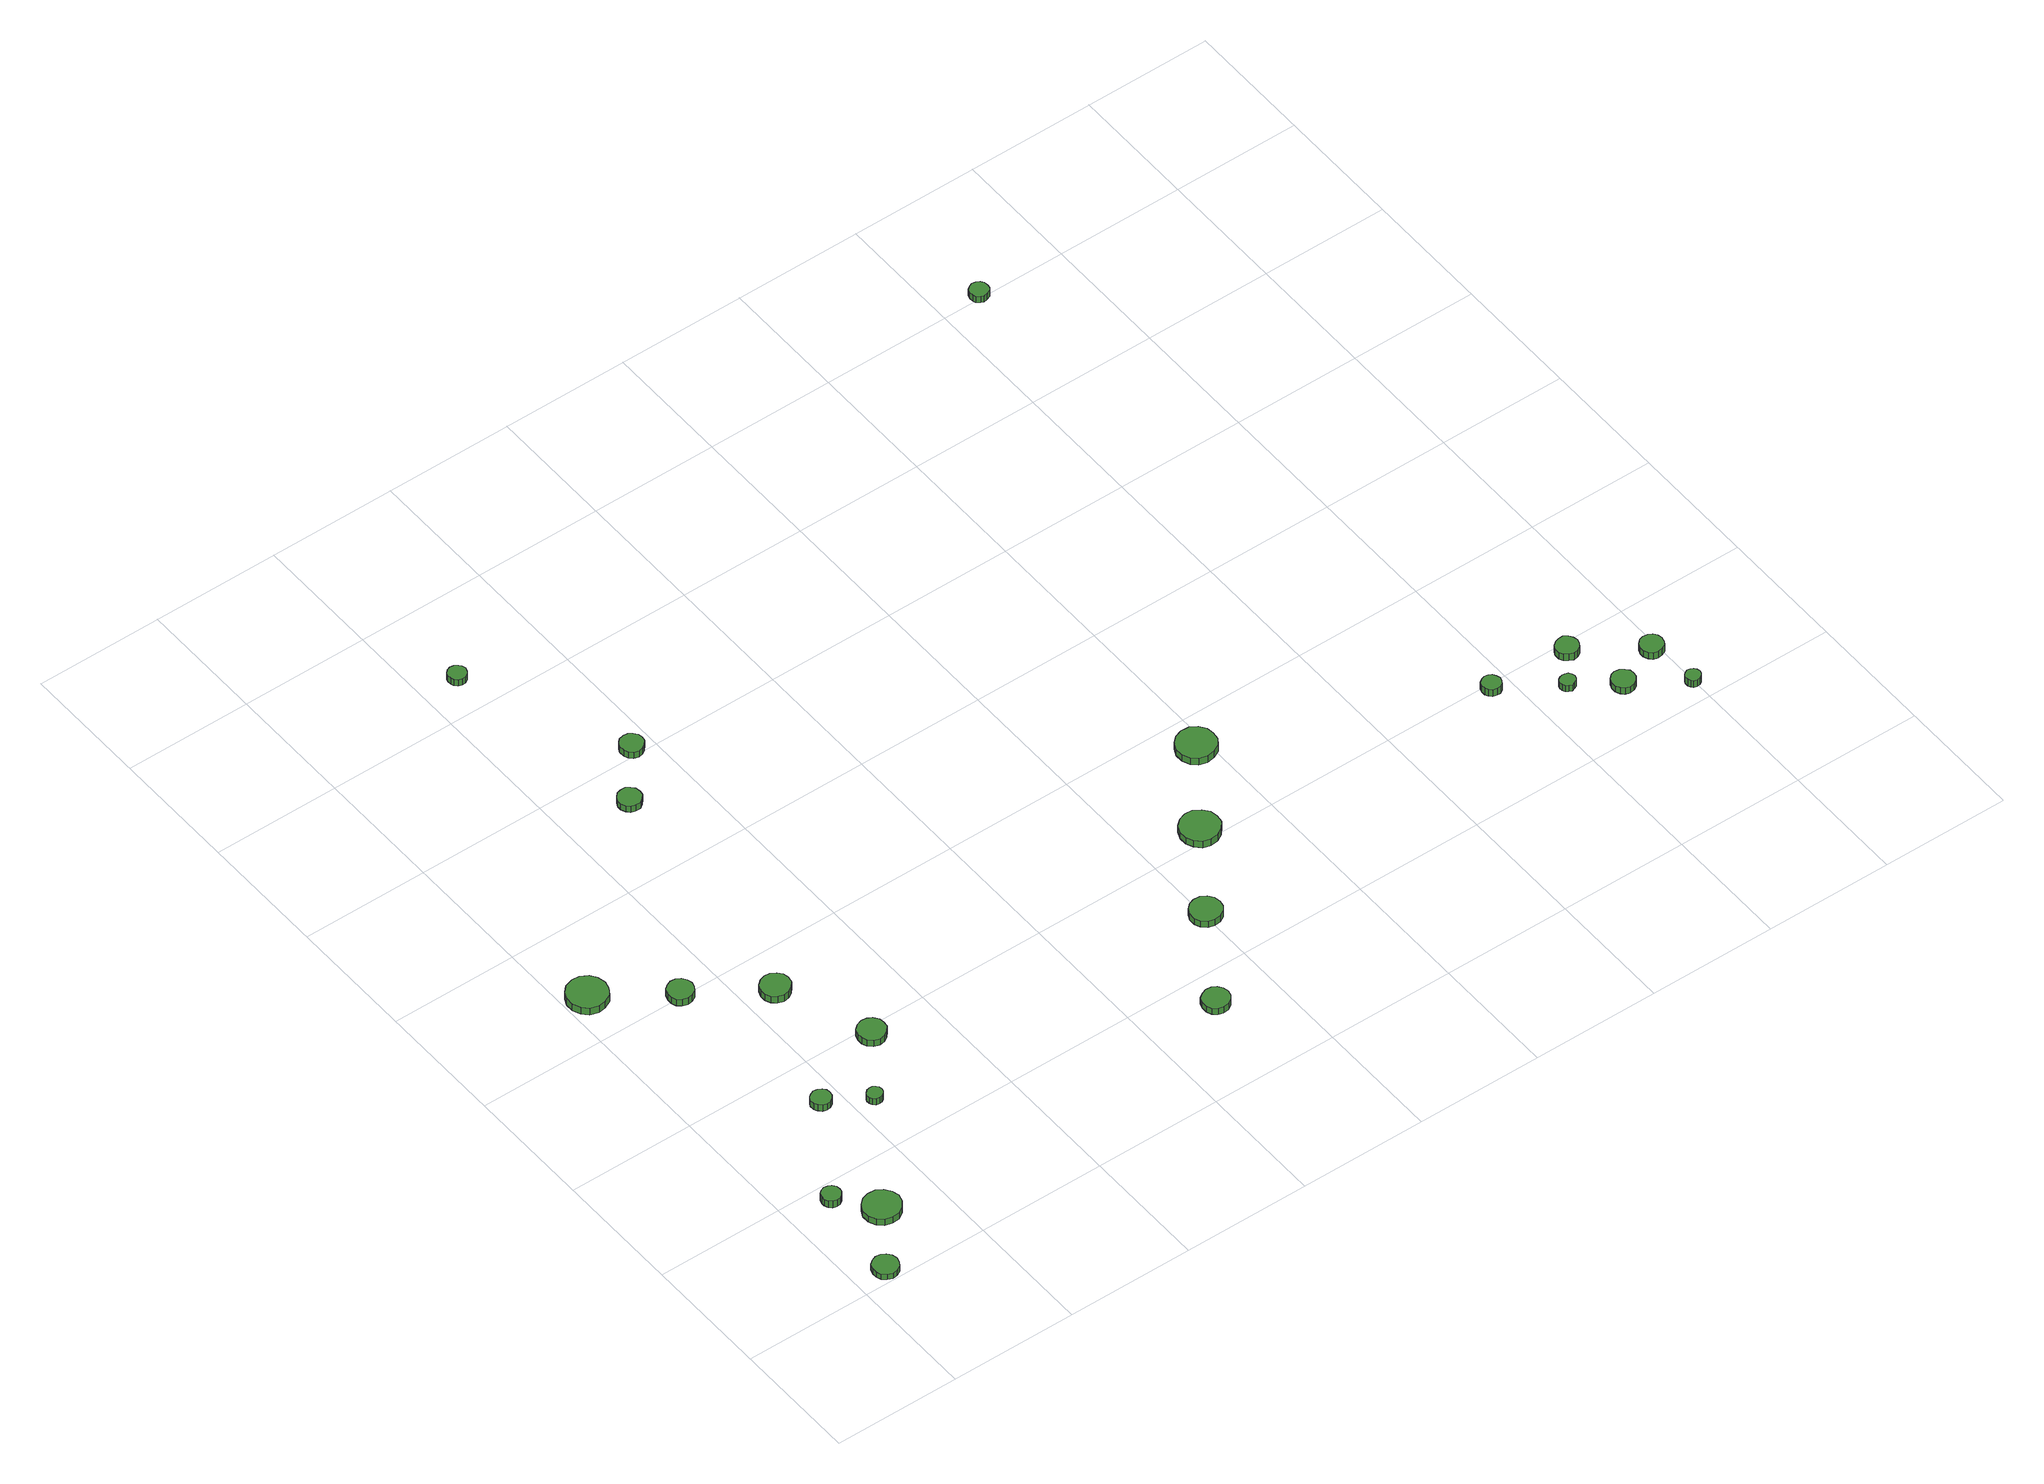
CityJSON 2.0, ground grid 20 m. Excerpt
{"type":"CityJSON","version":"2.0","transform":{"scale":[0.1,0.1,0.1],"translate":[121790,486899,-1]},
"CityObjects":{
"tree1":{"type":"SolitaryVegetationObject","attributes":{"function":"something"},"geometry":[{"type":"MultiSurface","lod":"1","boundaries":[[[0,1,2,3,4,5,6,7,8,9,10,11,12,13,14]],[[15,16,17,18,19,20,21,22,23,24,25,26,27,28,29]],[[0,29,28,1]],[[1,28,27,2]],[[2,27,26,3]],[[3,26,25,4]],[[4,25,24,5]],[[5,24,23,6]],[[6,23,22,7]],[[7,22,21,8]],[[8,21,20,9]],[[9,20,19,10]],[[10,19,18,11]],[[11,18,17,12]],[[12,17,16,13]],[[13,16,15,14]],[[14,15,29,0]]]}]},
"tree2":{"type":"SolitaryVegetationObject","attributes":{"function":"something"},"geometry":[{"type":"MultiSurface","lod":"1","boundaries":[[[30,31,32,33,34,35,36,37,38,39,40,41,42,43,44]],[[45,46,47,48,49,50,51,52,53,54,55,56,57,58,59]],[[30,59,58,31]],[[31,58,57,32]],[[32,57,56,33]],[[33,56,55,34]],[[34,55,54,35]],[[35,54,53,36]],[[36,53,52,37]],[[37,52,51,38]],[[38,51,50,39]],[[39,50,49,40]],[[40,49,48,41]],[[41,48,47,42]],[[42,47,46,43]],[[43,46,45,44]],[[44,45,59,30]]]}]},
"tree3":{"type":"SolitaryVegetationObject","attributes":{"function":"something"},"geometry":[{"type":"MultiSurface","lod":"1","boundaries":[[[60,61,62,63,64,65,66,67,68,69,70,71,72,73,74]],[[75,76,77,78,79,80,81,82,83,84,85,86,87,88,89]],[[60,89,88,61]],[[61,88,87,62]],[[62,87,86,63]],[[63,86,85,64]],[[64,85,84,65]],[[65,84,83,66]],[[66,83,82,67]],[[67,82,81,68]],[[68,81,80,69]],[[69,80,79,70]],[[70,79,78,71]],[[71,78,77,72]],[[72,77,76,73]],[[73,76,75,74]],[[74,75,89,60]]]}]},
"tree4":{"type":"SolitaryVegetationObject","attributes":{"function":"something"},"geometry":[{"type":"MultiSurface","lod":"1","boundaries":[[[90,91,92,93,94,95,96,97,98,99,100,101,102,103,104]],[[105,106,107,108,109,110,111,112,113,114,115,116,117,118,119]],[[90,119,118,91]],[[91,118,117,92]],[[92,117,116,93]],[[93,116,115,94]],[[94,115,114,95]],[[95,114,113,96]],[[96,113,112,97]],[[97,112,111,98]],[[98,111,110,99]],[[99,110,109,100]],[[100,109,108,101]],[[101,108,107,102]],[[102,107,106,103]],[[103,106,105,104]],[[104,105,119,90]]]}]},
"tree5":{"type":"SolitaryVegetationObject","attributes":{"function":"something"},"geometry":[{"type":"MultiSurface","lod":"1","boundaries":[[[120,121,122,123,124,125,126,127,128,129,130,131,132,133,134]],[[135,136,137,138,139,140,141,142,143,144,145,146,147,148,149]],[[120,149,148,121]],[[121,148,147,122]],[[122,147,146,123]],[[123,146,145,124]],[[124,145,144,125]],[[125,144,143,126]],[[126,143,142,127]],[[127,142,141,128]],[[128,141,140,129]],[[129,140,139,130]],[[130,139,138,131]],[[131,138,137,132]],[[132,137,136,133]],[[133,136,135,134]],[[134,135,149,120]]]}]},
"tree6":{"type":"SolitaryVegetationObject","attributes":{"function":"something"},"geometry":[{"type":"MultiSurface","lod":"1","boundaries":[[[150,151,152,153,154,155,156,157,158,159,160,161,162,163,164]],[[165,166,167,168,169,170,171,172,173,174,175,176,177,178,179]],[[150,179,178,151]],[[151,178,177,152]],[[152,177,176,153]],[[153,176,175,154]],[[154,175,174,155]],[[155,174,173,156]],[[156,173,172,157]],[[157,172,171,158]],[[158,171,170,159]],[[159,170,169,160]],[[160,169,168,161]],[[161,168,167,162]],[[162,167,166,163]],[[163,166,165,164]],[[164,165,179,150]]]}]},
"tree7":{"type":"SolitaryVegetationObject","attributes":{"function":"something"},"geometry":[{"type":"MultiSurface","lod":"1","boundaries":[[[180,181,182,183,184,185,186,187,188,189,190,191,192,193,194]],[[195,196,197,198,199,200,201,202,203,204,205,206,207,208,209]],[[180,209,208,181]],[[181,208,207,182]],[[182,207,206,183]],[[183,206,205,184]],[[184,205,204,185]],[[185,204,203,186]],[[186,203,202,187]],[[187,202,201,188]],[[188,201,200,189]],[[189,200,199,190]],[[190,199,198,191]],[[191,198,197,192]],[[192,197,196,193]],[[193,196,195,194]],[[194,195,209,180]]]}]},
"tree8":{"type":"SolitaryVegetationObject","attributes":{"function":"something"},"geometry":[{"type":"MultiSurface","lod":"1","boundaries":[[[210,211,212,213,214,215,216,217,218,219,220,221,222,223,224]],[[225,226,227,228,229,230,231,232,233,234,235,236,237,238,239]],[[210,239,238,211]],[[211,238,237,212]],[[212,237,236,213]],[[213,236,235,214]],[[214,235,234,215]],[[215,234,233,216]],[[216,233,232,217]],[[217,232,231,218]],[[218,231,230,219]],[[219,230,229,220]],[[220,229,228,221]],[[221,228,227,222]],[[222,227,226,223]],[[223,226,225,224]],[[224,225,239,210]]]}]},
"tree9":{"type":"SolitaryVegetationObject","attributes":{"function":"something"},"geometry":[{"type":"MultiSurface","lod":"1","boundaries":[[[240,241,242,243,244,245,246,247,248,249,250,251,252,253,254]],[[255,256,257,258,259,260,261,262,263,264,265,266,267,268,269]],[[240,269,268,241]],[[241,268,267,242]],[[242,267,266,243]],[[243,266,265,244]],[[244,265,264,245]],[[245,264,263,246]],[[246,263,262,247]],[[247,262,261,248]],[[248,261,260,249]],[[249,260,259,250]],[[250,259,258,251]],[[251,258,257,252]],[[252,257,256,253]],[[253,256,255,254]],[[254,255,269,240]]]}]},
"tree10":{"type":"SolitaryVegetationObject","attributes":{"function":"something"},"geometry":[{"type":"MultiSurface","lod":"1","boundaries":[[[270,271,272,273,274,275,276,277,278,279,280,281,282,283,284]],[[285,286,287,288,289,290,291,292,293,294,295,296,297,298,299]],[[270,299,298,271]],[[271,298,297,272]],[[272,297,296,273]],[[273,296,295,274]],[[274,295,294,275]],[[275,294,293,276]],[[276,293,292,277]],[[277,292,291,278]],[[278,291,290,279]],[[279,290,289,280]],[[280,289,288,281]],[[281,288,287,282]],[[282,287,286,283]],[[283,286,285,284]],[[284,285,299,270]]]}]},
"tree11":{"type":"SolitaryVegetationObject","attributes":{"function":"something"},"geometry":[{"type":"MultiSurface","lod":"1","boundaries":[[[300,301,302,303,304,305,306,307,308,309,310,311,312,313,314]],[[315,316,317,318,319,320,321,322,323,324,325,326,327,328,329]],[[300,329,328,301]],[[301,328,327,302]],[[302,327,326,303]],[[303,326,325,304]],[[304,325,324,305]],[[305,324,323,306]],[[306,323,322,307]],[[307,322,321,308]],[[308,321,320,309]],[[309,320,319,310]],[[310,319,318,311]],[[311,318,317,312]],[[312,317,316,313]],[[313,316,315,314]],[[314,315,329,300]]]}]},
"tree12":{"type":"SolitaryVegetationObject","attributes":{"function":"something"},"geometry":[{"type":"MultiSurface","lod":"1","boundaries":[[[330,331,332,333,334,335,336,337,338,339,340,341,342,343,344]],[[345,346,347,348,349,350,351,352,353,354,355,356,357,358,359]],[[330,359,358,331]],[[331,358,357,332]],[[332,357,356,333]],[[333,356,355,334]],[[334,355,354,335]],[[335,354,353,336]],[[336,353,352,337]],[[337,352,351,338]],[[338,351,350,339]],[[339,350,349,340]],[[340,349,348,341]],[[341,348,347,342]],[[342,347,346,343]],[[343,346,345,344]],[[344,345,359,330]]]}]},
"tree13":{"type":"SolitaryVegetationObject","attributes":{"function":"something"},"geometry":[{"type":"MultiSurface","lod":"1","boundaries":[[[360,361,362,363,364,365,366,367,368,369,370,371,372,373,374]],[[375,376,377,378,379,380,381,382,383,384,385,386,387,388,389]],[[360,389,388,361]],[[361,388,387,362]],[[362,387,386,363]],[[363,386,385,364]],[[364,385,384,365]],[[365,384,383,366]],[[366,383,382,367]],[[367,382,381,368]],[[368,381,380,369]],[[369,380,379,370]],[[370,379,378,371]],[[371,378,377,372]],[[372,377,376,373]],[[373,376,375,374]],[[374,375,389,360]]]}]},
"tree14":{"type":"SolitaryVegetationObject","attributes":{"function":"something"},"geometry":[{"type":"MultiSurface","lod":"1","boundaries":[[[390,391,392,393,394,395,396,397,398,399,400,401,402,403,404]],[[405,406,407,408,409,410,411,412,413,414,415,416,417,418,419]],[[390,419,418,391]],[[391,418,417,392]],[[392,417,416,393]],[[393,416,415,394]],[[394,415,414,395]],[[395,414,413,396]],[[396,413,412,397]],[[397,412,411,398]],[[398,411,410,399]],[[399,410,409,400]],[[400,409,408,401]],[[401,408,407,402]],[[402,407,406,403]],[[403,406,405,404]],[[404,405,419,390]]]}]},
"tree15":{"type":"SolitaryVegetationObject","attributes":{"function":"something"},"geometry":[{"type":"MultiSurface","lod":"1","boundaries":[[[420,421,422,423,424,425,426,427,428,429,430,431,432,433,434]],[[435,436,437,438,439,440,441,442,443,444,445,446,447,448,449]],[[420,449,448,421]],[[421,448,447,422]],[[422,447,446,423]],[[423,446,445,424]],[[424,445,444,425]],[[425,444,443,426]],[[426,443,442,427]],[[427,442,441,428]],[[428,441,440,429]],[[429,440,439,430]],[[430,439,438,431]],[[431,438,437,432]],[[432,437,436,433]],[[433,436,435,434]],[[434,435,449,420]]]}]},
"tree16":{"type":"SolitaryVegetationObject","attributes":{"function":"something"},"geometry":[{"type":"MultiSurface","lod":"1","boundaries":[[[450,451,452,453,454,455,456,457,458,459,460,461,462,463,464]],[[465,466,467,468,469,470,471,472,473,474,475,476,477,478,479]],[[450,479,478,451]],[[451,478,477,452]],[[452,477,476,453]],[[453,476,475,454]],[[454,475,474,455]],[[455,474,473,456]],[[456,473,472,457]],[[457,472,471,458]],[[458,471,470,459]],[[459,470,469,460]],[[460,469,468,461]],[[461,468,467,462]],[[462,467,466,463]],[[463,466,465,464]],[[464,465,479,450]]]}]},
"tree17":{"type":"SolitaryVegetationObject","attributes":{"function":"something"},"geometry":[{"type":"MultiSurface","lod":"1","boundaries":[[[480,481,482,483,484,485,486,487,488,489,490,491,492,493,494]],[[495,496,497,498,499,500,501,502,503,504,505,506,507,508,509]],[[480,509,508,481]],[[481,508,507,482]],[[482,507,506,483]],[[483,506,505,484]],[[484,505,504,485]],[[485,504,503,486]],[[486,503,502,487]],[[487,502,501,488]],[[488,501,500,489]],[[489,500,499,490]],[[490,499,498,491]],[[491,498,497,492]],[[492,497,496,493]],[[493,496,495,494]],[[494,495,509,480]]]}]},
"tree18":{"type":"SolitaryVegetationObject","attributes":{"function":"something"},"geometry":[{"type":"MultiSurface","lod":"1","boundaries":[[[510,511,512,513,514,515,516,517,518,519,520,521,522,523,524]],[[525,526,527,528,529,530,531,532,533,534,535,536,537,538,539]],[[510,539,538,511]],[[511,538,537,512]],[[512,537,536,513]],[[513,536,535,514]],[[514,535,534,515]],[[515,534,533,516]],[[516,533,532,517]],[[517,532,531,518]],[[518,531,530,519]],[[519,530,529,520]],[[520,529,528,521]],[[521,528,527,522]],[[522,527,526,523]],[[523,526,525,524]],[[524,525,539,510]]]}]},
"tree19":{"type":"SolitaryVegetationObject","attributes":{"function":"something"},"geometry":[{"type":"MultiSurface","lod":"1","boundaries":[[[540,541,542,543,544,545,546,547,548,549,550,551,552,553,554]],[[555,556,557,558,559,560,561,562,563,564,565,566,567,568,569]],[[540,569,568,541]],[[541,568,567,542]],[[542,567,566,543]],[[543,566,565,544]],[[544,565,564,545]],[[545,564,563,546]],[[546,563,562,547]],[[547,562,561,548]],[[548,561,560,549]],[[549,560,559,550]],[[550,559,558,551]],[[551,558,557,552]],[[552,557,556,553]],[[553,556,555,554]],[[554,555,569,540]]]}]},
"tree20":{"type":"SolitaryVegetationObject","attributes":{"function":"something"},"geometry":[{"type":"MultiSurface","lod":"1","boundaries":[[[570,571,572,573,574,575,576,577,578,579,580,581,582,583,584]],[[585,586,587,588,589,590,591,592,593,594,595,596,597,598,599]],[[570,599,598,571]],[[571,598,597,572]],[[572,597,596,573]],[[573,596,595,574]],[[574,595,594,575]],[[575,594,593,576]],[[576,593,592,577]],[[577,592,591,578]],[[578,591,590,579]],[[579,590,589,580]],[[580,589,588,581]],[[581,588,587,582]],[[582,587,586,583]],[[583,586,585,584]],[[584,585,599,570]]]}]},
"tree21":{"type":"SolitaryVegetationObject","attributes":{"function":"something"},"geometry":[{"type":"MultiSurface","lod":"1","boundaries":[[[600,601,602,603,604,605,606,607,608,609,610,611,612,613,614]],[[615,616,617,618,619,620,621,622,623,624,625,626,627,628,629]],[[600,629,628,601]],[[601,628,627,602]],[[602,627,626,603]],[[603,626,625,604]],[[604,625,624,605]],[[605,624,623,606]],[[606,623,622,607]],[[607,622,621,608]],[[608,621,620,609]],[[609,620,619,610]],[[610,619,618,611]],[[611,618,617,612]],[[612,617,616,613]],[[613,616,615,614]],[[614,615,629,600]]]}]},
"tree22":{"type":"SolitaryVegetationObject","attributes":{"function":"something"},"geometry":[{"type":"MultiSurface","lod":"1","boundaries":[[[630,631,632,633,634,635,636,637,638,639,640,641,642,643,644]],[[645,646,647,648,649,650,651,652,653,654,655,656,657,658,659]],[[630,659,658,631]],[[631,658,657,632]],[[632,657,656,633]],[[633,656,655,634]],[[634,655,654,635]],[[635,654,653,636]],[[636,653,652,637]],[[637,652,651,638]],[[638,651,650,639]],[[639,650,649,640]],[[640,649,648,641]],[[641,648,647,642]],[[642,647,646,643]],[[643,646,645,644]],[[644,645,659,630]]]}]},
"tree23":{"type":"SolitaryVegetationObject","attributes":{"function":"something"},"geometry":[{"type":"MultiSurface","lod":"1","boundaries":[[[660,661,662,663,664,665,666,667,668,669,670,671,672,673,674]],[[675,676,677,678,679,680,681,682,683,684,685,686,687,688,689]],[[660,689,688,661]],[[661,688,687,662]],[[662,687,686,663]],[[663,686,685,664]],[[664,685,684,665]],[[665,684,683,666]],[[666,683,682,667]],[[667,682,681,668]],[[668,681,680,669]],[[669,680,679,670]],[[670,679,678,671]],[[671,678,677,672]],[[672,677,676,673]],[[673,676,675,674]],[[674,675,689,660]]]}]}
},
"vertices":[
[69,22,16],[67,30,16],[62,37,16],[55,41,16],[47,42,16],[39,39,16],[33,34,16],[30,26,16],[30,18,16],[33,10,16],[39,5,16],[47,2,16],[55,3,16],[62,7,16],[67,14,16],[67,14,6],[62,7,6],[55,3,6],[47,2,6],[39,5,6],[33,10,6],[30,18,6],[30,26,6],[33,34,6],[39,39,6],[47,42,6],[55,41,6],[62,37,6],[67,30,6],[69,22,6],
[84,171,19],[83,177,19],[79,182,19],[74,185,19],[68,186,19],[62,184,19],[57,180,19],[55,174,19],[55,168,19],[57,162,19],[62,158,19],[68,156,19],[74,157,19],[79,160,19],[83,165,19],[83,165,6],[79,160,6],[74,157,6],[68,156,6],[62,158,6],[57,162,6],[55,168,6],[55,174,6],[57,180,6],[62,184,6],[68,186,6],[74,185,6],[79,182,6],[83,177,6],[84,171,6],
[142,114,17],[139,125,17],[132,135,17],[122,141,17],[110,142,17],[99,139,17],[90,131,17],[85,120,17],[85,108,17],[90,97,17],[99,89,17],[110,86,17],[122,87,17],[132,93,17],[139,102,17],[139,102,5],[132,93,5],[122,87,5],[110,86,5],[99,89,5],[90,97,5],[85,108,5],[85,120,5],[90,131,5],[99,139,5],[110,142,5],[122,141,5],[132,135,5],[139,125,5],[142,114,5],
[65,675,19],[62,688,19],[55,698,19],[43,705,19],[31,706,19],[18,702,19],[9,693,19],[4,682,19],[4,669,19],[9,657,19],[18,648,19],[31,644,19],[43,646,19],[55,652,19],[62,663,19],[62,663,6],[55,652,6],[43,646,6],[31,644,6],[18,648,6],[9,657,6],[4,669,6],[4,682,6],[9,693,6],[18,702,6],[31,706,6],[43,705,6],[55,698,6],[62,688,6],[65,675,6],
[182,322,22],[181,328,22],[177,333,22],[171,336,22],[165,337,22],[159,335,22],[154,331,22],[151,325,22],[151,318,22],[154,313,22],[159,308,22],[165,306,22],[171,307,22],[177,310,22],[181,315,22],[181,315,10],[177,310,10],[171,307,10],[165,306,10],[159,308,10],[154,313,10],[151,318,10],[151,325,10],[154,331,10],[159,335,10],[165,337,10],[171,336,10],[177,333,10],[181,328,10],[182,322,10],
[243,284,21],[242,289,21],[239,293,21],[235,296,21],[230,296,21],[225,295,21],[221,291,21],[219,287,21],[219,282,21],[221,278,21],[225,274,21],[230,273,21],[235,273,21],[239,276,21],[242,280,21],[242,280,9],[239,276,9],[235,273,9],[230,273,9],[225,274,9],[221,278,9],[219,282,9],[219,287,9],[221,291,9],[225,295,9],[230,296,9],[235,296,9],[239,293,9],[242,289,9],[243,284,9],
[157,600,22],[155,608,22],[150,615,22],[143,619,22],[135,620,22],[127,617,22],[121,612,22],[118,604,22],[118,596,22],[121,588,22],[127,583,22],[135,580,22],[143,581,22],[150,585,22],[155,592,22],[155,592,9],[150,585,9],[143,581,9],[135,580,9],[127,583,9],[121,588,9],[118,596,9],[118,604,9],[121,612,9],[127,617,9],[135,620,9],[143,619,9],[150,615,9],[155,608,9],[157,600,9],
[264,523,29],[262,532,29],[256,539,29],[248,544,29],[239,545,29],[230,542,29],[223,536,29],[219,527,29],[219,518,29],[223,509,29],[230,503,29],[239,500,29],[248,501,29],[256,506,29],[262,513,29],[262,513,16],[256,506,16],[248,501,16],[239,500,16],[230,503,16],[223,509,16],[219,518,16],[219,527,16],[223,536,16],[230,542,16],[239,545,16],[248,544,16],[256,539,16],[262,532,16],[264,523,16],
[318,379,26],[317,387,26],[311,395,26],[304,399,26],[295,400,26],[286,397,26],[279,391,26],[276,383,26],[276,374,26],[279,366,26],[286,360,26],[295,357,26],[304,358,26],[311,363,26],[317,370,26],[317,370,14],[311,363,14],[304,358,14],[295,357,14],[286,360,14],[279,366,14],[276,374,14],[276,383,14],[279,391,14],[286,397,14],[295,400,14],[304,399,14],[311,395,14],[317,387,14],[318,379,14],
[319,930,22],[318,938,22],[313,944,22],[307,948,22],[299,948,22],[292,946,22],[287,941,22],[284,934,22],[284,927,22],[287,920,22],[292,915,22],[299,913,22],[307,913,22],[313,917,22],[318,923,22],[318,923,10],[313,917,10],[307,913,10],[299,913,10],[292,915,10],[287,920,10],[284,927,10],[284,934,10],[287,941,10],[292,946,10],[299,948,10],[307,948,10],[313,944,10],[318,938,10],[319,930,10],
[269,1258,24],[267,1264,24],[264,1268,24],[259,1271,24],[253,1272,24],[247,1270,24],[243,1266,24],[241,1261,24],[241,1255,24],[243,1250,24],[247,1246,24],[253,1244,24],[259,1244,24],[264,1247,24],[267,1252,24],[267,1252,12],[264,1247,12],[259,1244,12],[253,1244,12],[247,1246,12],[243,1250,12],[241,1255,12],[241,1261,12],[243,1266,12],[247,1270,12],[253,1272,12],[259,1271,12],[264,1268,12],[267,1264,12],[269,1258,12],
[382,1008,24],[381,1015,24],[376,1021,24],[370,1025,24],[363,1026,24],[355,1024,24],[350,1019,24],[347,1012,24],[347,1004,24],[350,997,24],[355,992,24],[363,990,24],[370,991,24],[376,995,24],[381,1001,24],[381,1001,12],[376,995,12],[370,991,12],[363,990,12],[355,992,12],[350,997,12],[347,1004,12],[347,1012,12],[350,1019,12],[355,1024,12],[363,1026,12],[370,1025,12],[376,1021,12],[381,1015,12],[382,1008,12],
[731,144,21],[729,153,21],[724,160,21],[717,164,21],[708,165,21],[700,162,21],[693,157,21],[690,149,21],[690,140,21],[693,132,21],[700,126,21],[708,124,21],[717,125,21],[724,129,21],[729,136,21],[729,136,9],[724,129,9],[717,125,9],[708,124,9],[700,126,9],[693,132,9],[690,140,9],[690,149,9],[693,157,9],[700,162,9],[708,165,9],[717,164,9],[724,160,9],[729,153,9],[731,144,9],
[823,284,24],[821,294,24],[815,302,24],[806,307,24],[796,308,24],[787,305,24],[779,298,24],[775,289,24],[775,279,24],[779,270,24],[787,263,24],[796,260,24],[806,261,24],[815,266,24],[821,274,24],[821,274,12],[815,266,12],[806,261,12],[796,260,12],[787,263,12],[779,270,12],[775,279,12],[775,289,12],[779,298,12],[787,305,12],[796,308,12],[806,307,12],[815,302,12],[821,294,12],[823,284,12],
[914,409,30],[912,421,30],[904,431,30],[893,438,30],[881,439,30],[869,435,30],[860,427,30],[855,415,30],[855,403,30],[860,392,30],[869,383,30],[881,379,30],[893,381,30],[904,387,30],[912,397,30],[912,397,17],[904,387,17],[893,381,17],[881,379,17],[869,383,17],[860,392,17],[855,403,17],[855,415,17],[860,427,17],[869,435,17],[881,439,17],[893,438,17],[904,431,17],[912,421,17],[914,409,17],
[1001,532,36],[999,544,36],[992,554,36],[981,561,36],[968,562,36],[956,558,36],[947,550,36],[942,538,36],[942,526,36],[947,514,36],[956,506,36],[968,502,36],[981,504,36],[992,510,36],[999,520,36],[999,520,23],[992,510,23],[981,504,23],[968,502,23],[956,506,23],[947,514,23],[942,526,23],[942,538,23],[947,550,23],[956,558,23],[968,562,23],[981,561,23],[992,554,23],[999,544,23],[1001,532,23],
[1377,379,34],[1375,385,34],[1372,390,34],[1367,393,34],[1361,394,34],[1355,392,34],[1350,388,34],[1348,382,34],[1348,376,34],[1350,371,34],[1355,367,34],[1361,365,34],[1367,365,34],[1372,368,34],[1375,373,34],[1375,373,21],[1372,368,21],[1367,365,21],[1361,365,21],[1355,367,21],[1350,371,21],[1348,376,21],[1348,382,21],[1350,388,21],[1355,392,21],[1361,394,21],[1367,393,21],[1372,390,21],[1375,385,21],[1377,379,21],
[1461,321,33],[1460,326,33],[1457,330,33],[1452,332,33],[1448,332,33],[1443,331,33],[1439,328,33],[1437,323,33],[1437,318,33],[1439,314,33],[1443,311,33],[1448,309,33],[1452,310,33],[1457,312,33],[1460,316,33],[1460,316,21],[1457,312,21],[1452,310,21],[1448,309,21],[1443,311,21],[1439,314,21],[1437,318,21],[1437,323,21],[1439,328,21],[1443,331,21],[1448,332,21],[1452,332,21],[1457,330,21],[1460,326,21],[1461,321,21],
[1529,277,32],[1528,284,32],[1523,290,32],[1517,294,32],[1509,295,32],[1502,293,32],[1497,288,32],[1494,281,32],[1494,273,32],[1497,266,32],[1502,261,32],[1509,259,32],[1517,260,32],[1523,264,32],[1528,270,32],[1528,270,20],[1523,264,20],[1517,260,20],[1509,259,20],[1502,261,20],[1497,266,20],[1494,273,20],[1494,281,20],[1497,288,20],[1502,293,20],[1509,295,20],[1517,294,20],[1523,290,20],[1528,284,20],[1529,277,20],
[1505,373,33],[1503,380,33],[1499,386,33],[1493,390,33],[1486,390,33],[1479,388,33],[1473,383,33],[1470,377,33],[1470,369,33],[1473,363,33],[1479,358,33],[1486,355,33],[1493,356,33],[1499,360,33],[1503,366,33],[1503,366,20],[1499,360,20],[1493,356,20],[1486,355,20],[1479,358,20],[1473,363,20],[1470,369,20],[1470,377,20],[1473,383,20],[1479,388,20],[1486,390,20],[1493,390,20],[1499,386,20],[1503,380,20],[1505,373,20],
[1603,225,32],[1602,230,32],[1599,234,32],[1595,236,32],[1590,237,32],[1585,235,32],[1582,232,32],[1580,228,32],[1580,223,32],[1582,218,32],[1585,215,32],[1590,214,32],[1595,214,32],[1599,217,32],[1602,221,32],[1602,221,19],[1599,217,19],[1595,214,19],[1590,214,19],[1585,215,19],[1582,218,19],[1580,223,19],[1580,228,19],[1582,232,19],[1585,235,19],[1590,237,19],[1595,236,19],[1599,234,19],[1602,230,19],[1603,225,19],
[1600,307,32],[1598,314,32],[1594,320,32],[1588,323,32],[1580,324,32],[1573,322,32],[1568,317,32],[1565,310,32],[1565,303,32],[1568,296,32],[1573,291,32],[1580,289,32],[1588,290,32],[1594,293,32],[1598,299,32],[1598,299,19],[1594,293,19],[1588,290,19],[1580,289,19],[1573,291,19],[1568,296,19],[1565,303,19],[1565,310,19],[1568,317,19],[1573,322,19],[1580,324,19],[1588,323,19],[1594,320,19],[1598,314,19],[1600,307,19],
[1274,1400,24],[1273,1406,24],[1270,1411,24],[1264,1414,24],[1258,1415,24],[1253,1413,24],[1248,1409,24],[1246,1403,24],[1246,1397,24],[1248,1392,24],[1253,1388,24],[1258,1386,24],[1264,1387,24],[1270,1390,24],[1273,1394,24],[1273,1394,12],[1270,1390,12],[1264,1387,12],[1258,1386,12],[1253,1388,12],[1248,1392,12],[1246,1397,12],[1246,1403,12],[1248,1409,12],[1253,1413,12],[1258,1415,12],[1264,1414,12],[1270,1411,12],[1273,1406,12],[1274,1400,12]
]}
